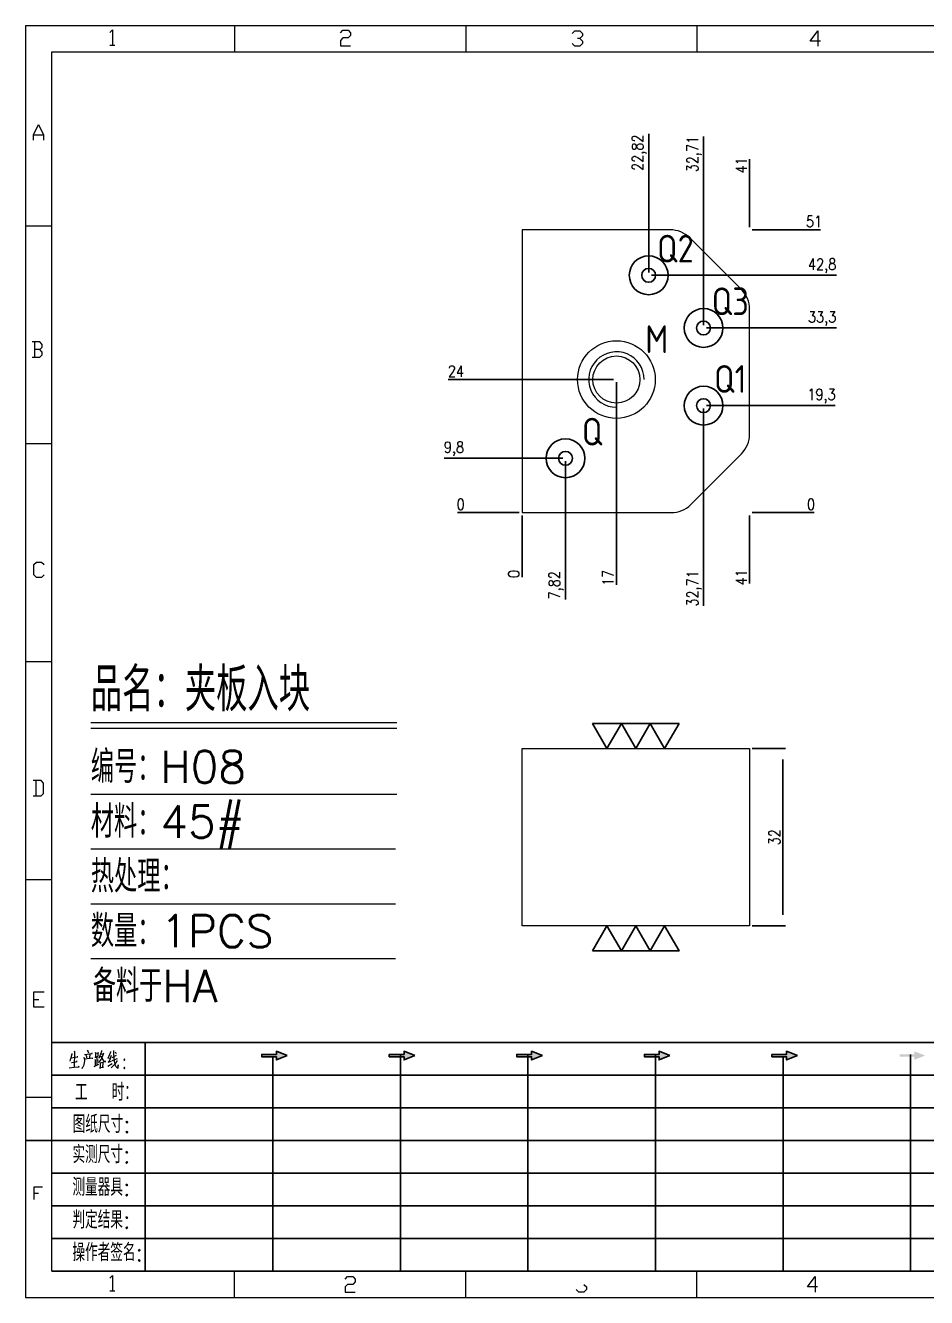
# Model space of a CAD drawing. Header units: millimetres. Extents: x 88508 to 142116, y -5268 to 20283.
# Drawn here: x 96001.1 to 96163.6, y 14638.7 to 14868 of the extents above; entities that cross this region are included whole.
import ezdxf
from ezdxf.enums import TextEntityAlignment as Align

# ---------------------------------------------------------------- set-up
doc = ezdxf.new("R2010")
doc.units = ezdxf.units.MM
doc.linetypes.add('DASHED', pattern=[0])
for name, color, linetype in [('DIM', 4, 'Continuous'), ('PH_P', 2, 'Continuous'), ('TEXT', 4, 'Continuous')]:
    doc.layers.add(name, color=color, linetype=linetype)
doc.styles.add('chinesef_fs', font='simplex.shx', dxfattribs={"bigfont": 'gbcbig.shx'})
doc.styles.add('gbenor', font='gbenor.shx', dxfattribs={"bigfont": 'gbcbig.shx'})
doc.styles.add('GBENOR_', font='gbenor.shx', dxfattribs={"bigfont": 'gbcbig'})
doc.styles.get("Standard").update_dxf_attribs({"font": 'txt.shx', "width": 0.85, "bigfont": 'ctxt.shx'})
doc.styles.add('TXT', font='txt.shx', dxfattribs={"width": 0.8, "bigfont": 'ctxt.shx'})
doc.dimstyles.new('T-2-WX', dxfattribs={"dimtxt": 2, "dimasz": 2, "dimexe": 0.5, "dimexo": 0.5, "dimgap": 0.5, "dimtad": 1, "dimtxsty": 'Standard', "dimblk": 'OPEN30', "dimcen": 0, "dimazin": 3, "dimtfac": 1, "dimtmove": 0, "dimatfit": 3, "dimldrblk": 'OPEN30', "dimlwd": -1, "dimlwe": -1})

# ---------------------------------------------------------------- blocks, each defined once
blk = doc.blocks.new('U40')
for points in [[(351.8, 337.7), (351.8, 333.2), (367, 339.3), (351.8, 345.3), (351.8, 340.8), (331.2, 340.8), (331.2, 337.7)], [(545.7, 339.3), (530.6, 345.3), (530.6, 340.8), (509.9, 340.8), (509.9, 337.7), (530.6, 337.7), (530.6, 333.2)], [(724.5, 339.3), (709.3, 345.3), (709.3, 340.8), (688.7, 340.8), (688.7, 337.7), (709.3, 337.7), (709.3, 333.2)], [(903.3, 339.3), (888.1, 345.3), (888.1, 340.8), (867.5, 340.8), (867.5, 337.7), (888.1, 337.7), (888.1, 333.2)], [(1082.1, 339.3), (1066.9, 345.3), (1066.9, 340.8), (1046.3, 340.8), (1046.3, 337.7), (1066.9, 337.7), (1066.9, 333.2)], [(1245.7, 337.7), (1245.7, 333.2), (1260.9, 339.3), (1245.7, 345.3), (1245.7, 340.8), (1225.1, 340.8), (1225.1, 337.7)]]:
    blk.add_hatch(color=3).paths.add_polyline_path(points)
at = {"color": 254, "lineweight": 18}
for p, q in [((0, 1783.5), (0, 0)), ((0, 1783.5), (2530.2, 1783.5)), ((941.1, 1783.5), (941.1, 1746.5)), ((37, 37), (37, 1746.5)), ((37, 1746.5), (2493.2, 1746.5)), ((0, 1502.7), (37, 1502.7)), ((0, 1197.2), (37, 1197.2)), ((0, 891.7), (37, 891.7)), ((0, 586.3), (37, 586.3)), ((0, 280.8), (37, 280.8)), ((37, 37), (2493.2, 37)), ((941.1, 0), (941.1, 37)), ((0, 0), (2530.2, 0))]:
    blk.add_line(p, q, dxfattribs=at)
at = {"color": 254, "linetype": 'Continuous', "lineweight": 18}
for p, q in [((293.1, 1783.5), (293.1, 1746.5)), ((617.1, 1783.5), (617.1, 1746.5)), ((293.1, 0), (293.1, 37)), ((617.1, 0), (617.1, 37))]:
    blk.add_line(p, q, dxfattribs=at)
for p, q in [((38, 357.6), (1598.2, 357.6)), ((38, 311.8), (1598.2, 311.8)), ((37.1, 266), (1598.2, 266)), ((0.1, 220.2), (1598.2, 220.2)), ((37.1, 174.4), (1598.2, 174.4)), ((37.1, 128.6), (1598.2, 128.6)), ((37.1, 82.8), (1598.2, 82.8))]:
    blk.add_line(p, q)
at = {"color": 254}
for p, q in [((167.8, 37), (167.8, 357.6)), ((525.5, 37), (525.5, 340.8)), ((704.3, 37), (704.3, 340.8)), ((883.1, 37), (883.1, 340.8)), ((1240.6, 37), (1240.6, 340.8)), ((346.7, 37), (346.7, 337.9)), ((1061.9, 37), (1061.9, 337.7)), ((1598.2, 37), (38, 37))]:
    blk.add_line(p, q, dxfattribs=at)
at = {"color": 92, "lineweight": 18}
for points in [[(118.3, 1773.7), (121.9, 1777.3), (121.9, 1755.8)], [(441.4, 1773.1), (445, 1776.7), (452.2, 1776.7), (455.8, 1773.1), (455.8, 1769.5), (452.2, 1765.9), (445, 1765.9), (441.4, 1762.3), (441.4, 1755.1), (455.8, 1755.1)], [(766.4, 1772.4), (770, 1776), (777.2, 1776), (780.8, 1772.4), (780.8, 1768.8), (777.2, 1765.2), (773.6, 1765.2)], [(1114.4, 1761.4), (1100, 1761.4), (1110.8, 1775.8), (1110.8, 1754.2)], [(118.3, 1755.8), (125.5, 1755.8)], [(777.2, 1765.2), (780.8, 1761.6), (780.8, 1758), (777.2, 1754.4), (770, 1754.4), (766.4, 1758)], [(11.1, 1622.8), (11.1, 1630), (18.3, 1644.4), (25.5, 1630), (25.5, 1622.8)], [(11.1, 1630), (25.5, 1630)], [(20, 1329), (23.6, 1332.6), (23.6, 1336.2), (20, 1339.8), (9.2, 1339.8)], [(12.8, 1339.8), (12.8, 1318.2)], [(9.2, 1318.2), (20, 1318.2), (23.6, 1321.8), (23.6, 1325.4), (20, 1329), (12.8, 1329)], [(26.1, 1013.2), (22.5, 1009.6), (15.3, 1009.6), (11.7, 1013.2), (11.7, 1027.6), (15.3, 1031.2), (22.5, 1031.2), (26.1, 1027.6)], [(11, 703.2), (21.8, 703.2), (25.4, 706.8), (25.4, 721.2), (21.8, 724.8), (11, 724.8)], [(14.6, 724.8), (14.6, 703.2)], [(26.1, 407), (11.7, 407), (11.7, 428.6), (26.1, 428.6)], [(11.7, 417.8), (18.9, 417.8)], [(12.3, 137.7), (12.3, 155), (23.8, 155)], [(12.3, 146.4), (18.1, 146.4)], [(118.3, 27.4), (121.9, 31), (121.9, 9.4)], [(447.9, 25.7), (451.5, 29.3), (458.7, 29.3), (462.3, 25.7), (462.3, 22.1), (458.7, 18.5), (451.5, 18.5), (447.9, 14.9), (447.9, 7.7), (462.3, 7.7)], [(782.7, 18.5), (786.3, 14.9), (786.3, 11.3), (782.7, 7.7), (775.5, 7.7), (771.9, 11.3)], [(1110.3, 14.9), (1095.9, 14.9), (1106.7, 29.3), (1106.7, 7.7)], [(118.3, 9.4), (125.5, 9.4)]]:
    blk.add_lwpolyline(points, dxfattribs=at)
at = {"color": 92, "lineweight": 0}
for points in [[(65, 342.2), (64.8, 341), (64.1, 337.9), (63.6, 335.7), (62.8, 333.5), (62.1, 331.4)], [(68.4, 345.9), (68.7, 344.4), (68.1, 322.9)], [(82.6, 340.8), (93.7, 342.2), (93.3, 342.4), (92.4, 342)], [(86.1, 336.1), (86, 337.5), (85.3, 339.8)], [(86.7, 346.7), (87.9, 344.6), (88.3, 343)], [(90.3, 341), (90.4, 339.6), (89.1, 335.3)], [(97.8, 344), (98.1, 342.6), (98.1, 340.8), (98.1, 337.9), (98.1, 336.3), (98.2, 337.7), (102.1, 338.3), (101.8, 338.3), (102.1, 343.6), (102.1, 343.2), (102.1, 342.8), (98.2, 342.2)], [(105.5, 341.2), (105.9, 341), (109.6, 341.8), (109.3, 342.6), (108.5, 339.6), (107.6, 337.3), (106.9, 335.9), (105.9, 334.3), (104.3, 332), (103.1, 330.4), (101.9, 329.4)], [(106.6, 346.5), (106.5, 345.2), (105.1, 341.2), (104.2, 338.9), (103.1, 336.3), (102.6, 335.5)], [(104.9, 339.1), (105.3, 338.7), (107, 335.7), (108.6, 333.3), (109.9, 331.2), (110.3, 330.8), (112.6, 330.8), (110.2, 331.2), (109, 332.6)], [(119.3, 344.8), (119.1, 343.8), (116.8, 338.5), (115.4, 335.5), (119.3, 336.3)], [(120.3, 339.4), (118.1, 333.5), (116.4, 330), (116.1, 329.8), (120.5, 331.4)], [(121.7, 336.7), (127.7, 339.6)], [(123.4, 346.5), (123.5, 345.4), (123.5, 340.8), (123.8, 337.3), (124, 335.3), (124.2, 333.1), (124.5, 331), (124.8, 329), (125.2, 327.4), (125.9, 325.7), (126.9, 323.9), (127.9, 322.7), (128.9, 321.7), (129.6, 321.3), (129.9, 326.1), (129.4, 321.5)], [(127.7, 341.6), (127.2, 342.4), (125.7, 344.2)], [(61.4, 322.3), (68.2, 322.9), (75.3, 323.7), (74.9, 323.9), (73.8, 323.5)], [(63.8, 335.9), (73.4, 337.5), (73.1, 337.7), (72.5, 337.3)], [(64.5, 329.6), (64.8, 329.6), (65.1, 329.6), (72.5, 331), (71.9, 331), (70.9, 330.8)], [(82.6, 335.1), (82.6, 331.8), (82.3, 329), (81.9, 326.8), (81.2, 324.9), (80.3, 323.1), (79.6, 321.9), (78.8, 320.9)], [(93.3, 335.5), (94.1, 335.7), (94.3, 335.5), (82.6, 334.3), (82.6, 335.1), (82.2, 336.9)], [(96.5, 323.9), (102.8, 327.2)], [(97.2, 334.3), (97.5, 333.5), (97.7, 324.7)], [(100.2, 337.9), (100.1, 325.9)], [(100.2, 332.6), (102.4, 333.1)], [(104.2, 330), (104.5, 329), (104.5, 321.1), (104.3, 322.1), (104.5, 322.7), (109.2, 323.1), (108.6, 323.1), (109, 329.2), (109, 330), (109.3, 329.4), (108.6, 329.4), (104.6, 328.8)], [(115.3, 324.3), (121.5, 328.2)], [(128.2, 332.4), (128.1, 331.6), (126.9, 329.6), (125.8, 328), (124.5, 326.3), (123, 324.7), (121.4, 323.3), (120.1, 322.3)], [(121.4, 332.2), (128.8, 335.1)]]:
    blk.add_lwpolyline(points, dxfattribs=at)
for points in [[(367, 339.3), (351.8, 345.3), (351.8, 340.8), (331.2, 340.8), (331.2, 337.7), (351.8, 337.7), (351.8, 333.2), (367, 339.3)], [(545.7, 339.3), (530.6, 345.3), (530.6, 340.8), (509.9, 340.8), (509.9, 337.7), (530.6, 337.7), (530.6, 333.2), (545.7, 339.3)], [(724.5, 339.3), (709.3, 345.3), (709.3, 340.8), (688.7, 340.8), (688.7, 337.7), (709.3, 337.7), (709.3, 333.2), (724.5, 339.3)], [(903.3, 339.3), (888.1, 345.3), (888.1, 340.8), (867.5, 340.8), (867.5, 337.7), (888.1, 337.7), (888.1, 333.2), (903.3, 339.3)], [(1082.1, 339.3), (1066.9, 345.3), (1066.9, 340.8), (1046.3, 340.8), (1046.3, 337.7), (1066.9, 337.7), (1066.9, 333.2), (1082.1, 339.3)]]:
    blk.add_lwpolyline(points)
for points in [[(138.7, 332.4), (139.4, 333.5), (138.7, 334.5), (138, 333.5)], [(138.7, 320.9), (139.4, 321.9), (138.7, 322.9), (138, 321.9)]]:
    blk.add_lwpolyline(points, close=True, dxfattribs=at)
at = {"color": 3, "style": 'chinesef_fs'}
for s, p in [('工  时：', (69.5, 275.7)), ('图纸尺寸:', (66.2, 230.9)), ('实测尺寸:', (65.9, 188.4)), ('测量器具:', (65.9, 142.6)), ('判定结果:', (65.9, 96.8)), ('操作者签名:', (65.9, 51))]:
    blk.add_text(s, height=24.57, dxfattribs=at).set_placement(p)
at = {"lineweight": 18, "style": 'GBENOR_'}
blk.add_attdef('文档路径', (2126, 386.9), '', height=17.8, dxfattribs=at)
at = {"lineweight": 20, "style": 'TXT'}
for tag, height, p in [('18-**-**', 16.3, (1866.6, 256.2)), ('客户名称', 16.1, (1741.1, 134, 0)), ('料厚:', 16.1, (1741.3, 93.2, 0))]:
    blk.add_attdef(tag, text='', height=height, dxfattribs=at).set_placement(p, align=Align.MIDDLE)
for tag, p, height in [('88888', (1850.9, 207.5), 14.9), ('材质:', (1691.2, 168, 0), 16.1), ('核准', (1869.4, 127.5, 0), 16.1), ('设计', (1868.8, 88.3, 0), 16.1), ('绘图', (1868.2, 49.1, 0), 16.1)]:
    blk.add_attdef(tag, p, '', height=height, dxfattribs=at)
for tag, p, height, width in [('3', (2234.7, 206.9), 15.8, 0.7), ('4', (2234.7, 167.4), 15.8, 0.7), ('核准日期', (2041.1, 124.2, 0), 16.1, 0.68), ('设计日期', (2041.1, 84.5, 0), 16.1, 0.68), ('1', (2251.9, 85.9), 14.6, 0.7), ('绘图日期', (2040.9, 46.4, 0), 16.1, 0.68), ('2', (2235, 49.2), 14.6, 0.7)]:
    blk.add_attdef(tag, p, '', height=height, dxfattribs=dict(at, width=width))
blk = doc.blocks.new('*D8849')
at = {"layer": 'Defpoints', "color": 0}
for p in [(96131.65, 14737.66), (96137.65, 14737.66), (96131.65, 14705.66)]:
    blk.add_point(p, dxfattribs=at)
at = {"layer": 'DIM', "color": 0}
for p, q in [((96132.15, 14737.66), (96138.15, 14737.66)), ((96137.65, 14707.66), (96137.65, 14735.66)), ((96132.15, 14705.66), (96138.15, 14705.66))]:
    blk.add_line(p, q, dxfattribs=at)
at = {"layer": 'DIM', "color": 0, "insert": (96136.15, 14721.66), "char_height": 2, "attachment_point": 5, "rotation": 90}
blk.add_mtext('32', dxfattribs=at)
blk = doc.blocks.new('_Open30')
blk = doc.blocks.new('*D8869')
at = {"layer": 'Defpoints', "color": 0}
for p in [(96090.65, 14780.18), (96131.65, 14780.18), (96141.65, 14780.18)]:
    blk.add_point(p, dxfattribs=at)
at = {"layer": 'DIM', "color": 0}
blk.add_line((96132.15, 14780.18), (96143.28, 14780.18), dxfattribs=at)
at = {"layer": 'DIM', "color": 0, "insert": (96142.72, 14781.68), "char_height": 2, "attachment_point": 5}
blk.add_mtext('0', dxfattribs=at)
blk = doc.blocks.new('*D8870')
at = {"layer": 'Defpoints', "color": 0}
for p in [(96123.36, 14799.48), (96141.65, 14799.48), (96090.65, 14780.18)]:
    blk.add_point(p, dxfattribs=at)
at = {"layer": 'DIM', "color": 0}
for p, q in [((96123.86, 14799.48), (96133.65, 14799.48)), ((96133.65, 14799.48), (96137.65, 14799.48)), ((96137.65, 14799.48), (96147.09, 14799.48))]:
    blk.add_line(p, q, dxfattribs=at)
at = {"layer": 'DIM', "color": 0, "insert": (96144.62, 14801.17), "char_height": 2, "attachment_point": 5}
blk.add_mtext('19,3', dxfattribs=at)
blk = doc.blocks.new('*D8871')
at = {"layer": 'Defpoints', "color": 0}
for p in [(96123.36, 14813.48), (96141.65, 14813.48), (96090.65, 14780.18)]:
    blk.add_point(p, dxfattribs=at)
at = {"layer": 'DIM', "color": 0}
for p, q in [((96123.86, 14813.48), (96133.65, 14813.48)), ((96133.65, 14813.48), (96137.65, 14813.48)), ((96137.65, 14813.48), (96147.33, 14813.48))]:
    blk.add_line(p, q, dxfattribs=at)
at = {"layer": 'DIM', "color": 0, "insert": (96144.74, 14815.17), "char_height": 2, "attachment_point": 5}
blk.add_mtext('33,3', dxfattribs=at)
blk = doc.blocks.new('*D8872')
at = {"layer": 'Defpoints', "color": 0}
for p in [(96113.47, 14822.98), (96141.65, 14822.98), (96090.65, 14780.18)]:
    blk.add_point(p, dxfattribs=at)
at = {"layer": 'DIM', "color": 0}
for p, q in [((96113.97, 14822.98), (96133.65, 14822.98)), ((96133.65, 14822.98), (96137.65, 14822.98)), ((96137.65, 14822.98), (96147.33, 14822.98))]:
    blk.add_line(p, q, dxfattribs=at)
at = {"layer": 'DIM', "color": 0, "insert": (96144.74, 14824.67), "char_height": 2, "attachment_point": 5}
blk.add_mtext('42,8', dxfattribs=at)
blk = doc.blocks.new('*D8873')
at = {"layer": 'Defpoints', "color": 0}
for p in [(96131.65, 14831.18), (96141.65, 14831.18), (96090.65, 14780.18)]:
    blk.add_point(p, dxfattribs=at)
at = {"layer": 'DIM', "color": 0}
for p, q in [((96132.15, 14831.18), (96135.65, 14831.18)), ((96135.65, 14831.18), (96137.65, 14831.18)), ((96137.65, 14831.18), (96144.42, 14831.18))]:
    blk.add_line(p, q, dxfattribs=at)
at = {"layer": 'DIM', "color": 0, "insert": (96143.28, 14832.68), "char_height": 2, "attachment_point": 5}
blk.add_mtext('51', dxfattribs=at)
blk = doc.blocks.new('*D8874')
at = {"layer": 'Defpoints', "color": 0}
for p in [(96080.65, 14780.18), (96090.65, 14780.18), (96090.65, 14780.18)]:
    blk.add_point(p, dxfattribs=at)
at = {"layer": 'DIM', "color": 0}
blk.add_line((96090.15, 14780.18), (96079.02, 14780.18), dxfattribs=at)
at = {"layer": 'DIM', "color": 0, "insert": (96079.58, 14781.68), "char_height": 2, "attachment_point": 5}
blk.add_mtext('0', dxfattribs=at)
blk = doc.blocks.new('*D8875')
at = {"layer": 'Defpoints', "color": 0}
for p in [(96080.65, 14789.98), (96098.47, 14789.98), (96090.65, 14780.18)]:
    blk.add_point(p, dxfattribs=at)
at = {"layer": 'DIM', "color": 0}
for p, q in [((96084.65, 14789.98), (96076.59, 14789.98)), ((96088.65, 14789.98), (96084.65, 14789.98)), ((96097.97, 14789.98), (96088.65, 14789.98))]:
    blk.add_line(p, q, dxfattribs=at)
at = {"layer": 'DIM', "color": 0, "insert": (96078.37, 14791.67), "char_height": 2, "attachment_point": 5}
blk.add_mtext('9,8', dxfattribs=at)
blk = doc.blocks.new('*D8876')
at = {"layer": 'Defpoints', "color": 0}
for p in [(96080.65, 14804.18), (96107.65, 14804.18), (96090.65, 14780.18)]:
    blk.add_point(p, dxfattribs=at)
at = {"layer": 'DIM', "color": 0}
for p, q in [((96084.65, 14804.18), (96077.32, 14804.18)), ((96088.65, 14804.18), (96084.65, 14804.18)), ((96107.15, 14804.18), (96088.65, 14804.18))]:
    blk.add_line(p, q, dxfattribs=at)
at = {"layer": 'DIM', "color": 0, "insert": (96078.73, 14805.68), "char_height": 2, "attachment_point": 5}
blk.add_mtext('24', dxfattribs=at)
blk = doc.blocks.new('*D8877')
at = {"layer": 'Defpoints', "color": 0}
for p in [(96090.65, 14780.18), (96131.65, 14780.18), (96131.65, 14770.18)]:
    blk.add_point(p, dxfattribs=at)
at = {"layer": 'DIM', "color": 0}
for p, q in [((96131.65, 14779.68), (96131.65, 14776.18)), ((96131.65, 14776.18), (96131.65, 14774.18)), ((96131.65, 14774.18), (96131.65, 14767.41))]:
    blk.add_line(p, q, dxfattribs=at)
at = {"layer": 'DIM', "color": 0, "insert": (96130.15, 14768.54), "char_height": 2, "attachment_point": 5, "rotation": 90}
blk.add_mtext('41', dxfattribs=at)
blk = doc.blocks.new('*D8878')
at = {"layer": 'Defpoints', "color": 0}
for p in [(96123.36, 14799.48), (96090.65, 14780.18), (96123.36, 14770.18)]:
    blk.add_point(p, dxfattribs=at)
at = {"layer": 'DIM', "color": 0}
for p, q in [((96123.36, 14798.98), (96123.36, 14778.18)), ((96123.36, 14778.18), (96123.36, 14774.18)), ((96123.36, 14774.18), (96123.36, 14763.36))]:
    blk.add_line(p, q, dxfattribs=at)
at = {"layer": 'DIM', "color": 0, "insert": (96121.67, 14766.52), "char_height": 2, "attachment_point": 5, "rotation": 90}
blk.add_mtext('32,71', dxfattribs=at)
blk = doc.blocks.new('*D8879')
at = {"layer": 'Defpoints', "color": 0}
for p in [(96107.65, 14804.18), (96090.65, 14780.18), (96107.65, 14770.18)]:
    blk.add_point(p, dxfattribs=at)
at = {"layer": 'DIM', "color": 0}
blk.add_line((96107.65, 14803.68), (96107.65, 14767.17), dxfattribs=at)
at = {"layer": 'DIM', "color": 0, "insert": (96106.15, 14768.42), "char_height": 2, "attachment_point": 5, "rotation": 90}
blk.add_mtext('17', dxfattribs=at)
blk = doc.blocks.new('*D8880')
at = {"layer": 'Defpoints', "color": 0}
for p in [(96098.47, 14789.98), (96090.65, 14780.18), (96098.47, 14770.18)]:
    blk.add_point(p, dxfattribs=at)
at = {"layer": 'DIM', "color": 0}
for p, q in [((96098.47, 14789.48), (96098.47, 14778.18)), ((96098.47, 14778.18), (96098.47, 14774.18)), ((96098.47, 14774.18), (96098.47, 14764.5))]:
    blk.add_line(p, q, dxfattribs=at)
at = {"layer": 'DIM', "color": 0, "insert": (96096.78, 14767.09), "char_height": 2, "attachment_point": 5, "rotation": 90}
blk.add_mtext('7,82', dxfattribs=at)
blk = doc.blocks.new('*D8881')
at = {"layer": 'Defpoints', "color": 0}
for p in [(96090.65, 14780.18), (96090.65, 14780.18), (96090.65, 14770.18)]:
    blk.add_point(p, dxfattribs=at)
at = {"layer": 'DIM', "color": 0}
blk.add_line((96090.65, 14779.68), (96090.65, 14768.54), dxfattribs=at)
at = {"layer": 'DIM', "color": 0, "insert": (96089.15, 14769.11), "char_height": 2, "attachment_point": 5, "rotation": 90}
blk.add_mtext('0', dxfattribs=at)
blk = doc.blocks.new('*D8882')
at = {"layer": 'Defpoints', "color": 0}
for p in [(96131.65, 14841.18), (96131.65, 14831.18), (96090.65, 14780.18)]:
    blk.add_point(p, dxfattribs=at)
at = {"layer": 'DIM', "color": 0}
for p, q in [((96131.65, 14837.18), (96131.65, 14843.94)), ((96131.65, 14835.18), (96131.65, 14837.18)), ((96131.65, 14831.68), (96131.65, 14835.18))]:
    blk.add_line(p, q, dxfattribs=at)
at = {"layer": 'DIM', "color": 0, "insert": (96130.15, 14842.81), "char_height": 2, "attachment_point": 5, "rotation": 90}
blk.add_mtext('41', dxfattribs=at)
blk = doc.blocks.new('*D8883')
at = {"layer": 'Defpoints', "color": 0}
for p in [(96123.36, 14841.18), (96123.36, 14813.48), (96090.65, 14780.18)]:
    blk.add_point(p, dxfattribs=at)
at = {"layer": 'DIM', "color": 0}
for p, q in [((96123.36, 14837.18), (96123.36, 14847.99)), ((96123.36, 14833.18), (96123.36, 14837.18)), ((96123.36, 14813.98), (96123.36, 14833.18))]:
    blk.add_line(p, q, dxfattribs=at)
at = {"layer": 'DIM', "color": 0, "insert": (96121.67, 14844.83), "char_height": 2, "attachment_point": 5, "rotation": 90}
blk.add_mtext('32,71', dxfattribs=at)
blk = doc.blocks.new('*D8884')
at = {"layer": 'Defpoints', "color": 0}
for p in [(96113.47, 14841.18), (96113.47, 14822.98), (96090.65, 14780.18)]:
    blk.add_point(p, dxfattribs=at)
at = {"layer": 'DIM', "color": 0}
for p, q in [((96113.47, 14837.18), (96113.47, 14848.48)), ((96113.47, 14833.18), (96113.47, 14837.18)), ((96113.47, 14823.48), (96113.47, 14833.18))]:
    blk.add_line(p, q, dxfattribs=at)
at = {"layer": 'DIM', "color": 0, "insert": (96111.78, 14845.08), "char_height": 2, "attachment_point": 5, "rotation": 90}
blk.add_mtext('22,82', dxfattribs=at)

msp = doc.modelspace()

# ---------------------------------------------------------------- linework, layer by layer
at = {"layer": 'DIM', "color": 4, "linetype": 'Continuous', "lineweight": 13}
for p, q in [((96012.916, 14742.338), (96068.076, 14742.338)), ((96012.916, 14741.322), (96068.076, 14741.322)), ((96012.916, 14729.413), (96068.076, 14729.413)), ((96012.916, 14719.538), (96067.836, 14719.538)), ((96012.916, 14709.662), (96067.836, 14709.662)), ((96012.916, 14699.787), (96067.836, 14699.787))]:
    msp.add_line(p, q, dxfattribs=at)
at = {"layer": 'DIM', "color": 4}
for points in [[(96118.944, 14742.161), (96116.346, 14737.661), (96113.748, 14742.161), (96111.15, 14737.661), (96108.552, 14742.161), (96105.954, 14737.661), (96103.356, 14742.161), (96118.944, 14742.161)], [(96103.356, 14701.161), (96105.954, 14705.661), (96108.552, 14701.161), (96111.15, 14705.661), (96113.748, 14701.161), (96116.346, 14705.661), (96118.944, 14701.161), (96103.356, 14701.161)]]:
    msp.add_lwpolyline(points, close=True, dxfattribs=at)
at = {"layer": 'PH_P', "color": 2, "linetype": 'Continuous', "lineweight": 15}
msp.add_lwpolyline([(96090.65, 14780.177), (96117.508, 14780.177, 0.1989124), (96121.043, 14781.641), (96130.185, 14790.784, 0.1989124), (96131.65, 14794.319), (96131.65, 14816.863, 0.1989124), (96130.185, 14820.399), (96120.872, 14829.713, 0.1989124), (96117.336, 14831.177), (96090.65, 14831.177)], format="xyb", close=True, dxfattribs=at)
at = {"layer": 'PH_P', "lineweight": 18}
msp.add_lwpolyline([(96112.65, 14804.177, 2.4142136), (96107.65, 14799.177)], format="xyb", dxfattribs=at)
at = {"layer": 'PH_P', "color": 2, "linetype": 'Continuous', "lineweight": 15}
msp.add_lwpolyline([(96090.65, 14737.661), (96131.65, 14737.661), (96131.65, 14705.661), (96090.65, 14705.661)], close=True, dxfattribs=at)
at = {"layer": 'PH_P'}
for centre in [(96113.47, 14822.977), (96123.36, 14813.477), (96123.36, 14799.477), (96098.47, 14789.977)]:
    msp.add_circle(centre, 3.5, dxfattribs=at)
at = {"layer": 'PH_P', "color": 1}
for centre in [(96113.47, 14822.977), (96123.36, 14813.477), (96123.36, 14799.477), (96098.47, 14789.977)]:
    msp.add_circle(centre, 1.25, dxfattribs=at)
at = {"layer": 'PH_P', "linetype": 'DASHED', "lineweight": 18, "ltscale": 2}
msp.add_circle((96107.65, 14804.177), 7, dxfattribs=at)
at = {"layer": 'PH_P', "lineweight": 18}
msp.add_circle((96107.65, 14804.177), 4.25, dxfattribs=at)

# ---------------------------------------------------------------- block references
at = {"ltscale": 3, "xscale": 0.1286023526423836, "yscale": 0.1286023526408614, "zscale": 0.1286023526410949}
msp.add_blockref('U40', (96001.13, 14638.662), dxfattribs=at)

# ---------------------------------------------------------------- texts
at = {"layer": 'DIM', "color": 3, "linetype": 'Continuous', "lineweight": 13, "style": 'chinesef_fs'}
for s, height, p in [('品名：夹板入块', 7.8423, (96012.916, 14744.371)), ('编号：H08', 5.8091, (96012.916, 14731.446)), ('材料：45#', 5.8091, (96012.916, 14721.571)), ('热处理：', 5.8091, (96012.916, 14711.695)), ('数量：1PCS', 5.8091, (96012.916, 14701.82)), ('备料于HA', 5.8091, (96013.269, 14691.945))]:
    msp.add_text(s, height=height, dxfattribs=at).set_placement(p)
at = {"layer": 'TEXT', "style": 'gbenor'}
for s, p in [('Q2', (96118.278, 14827.785)), ('Q3', (96128.168, 14818.285)), ('M', (96114.933, 14811.46)), ('Q1', (96128.168, 14804.285)), ('Q', (96103.278, 14794.785))]:
    msp.add_text(s, height=5, dxfattribs=at).set_placement(p, align=Align.MIDDLE_CENTER)

# ---------------------------------------------------------------- dimensions: what is measured, and where the dimension line sits
at = {"layer": 'DIM'}
for feature_location, offset, dtype, origin, picture, middle in [((96113.47, 14822.977), (0, 18.2), 1, (96090.65, 14780.177), '*D8884', (96111.779, 14845.077)), ((96123.36, 14813.477), (0, 27.7), 1, (96090.65, 14780.177), '*D8883', (96121.669, 14844.834)), ((96131.65, 14831.177), (0, 10), 1, (96090.65, 14780.177), '*D8882', (96130.15, 14842.81)), ((96131.65, 14831.177), (10, 0), 0, (96090.65, 14780.177), '*D8873', (96143.283, 14832.677)), ((96113.47, 14822.977), (28.18, 0), 0, (96090.65, 14780.177), '*D8872', (96144.74, 14824.667)), ((96123.36, 14813.477), (18.29, 0), 0, (96090.65, 14780.177), '*D8871', (96144.74, 14815.167)), ((96107.65, 14804.177), (-27, 0), 0, (96090.65, 14780.177), '*D8876', (96078.733, 14805.677)), ((96107.65, 14804.177), (0, -34), 1, (96090.65, 14780.177), '*D8879', (96106.15, 14768.422)), ((96123.36, 14799.477), (18.29, 0), 0, (96090.65, 14780.177), '*D8870', (96144.619, 14801.167)), ((96123.36, 14799.477), (0, -29.3), 1, (96090.65, 14780.177), '*D8878', (96121.669, 14766.52)), ((96098.47, 14789.977), (-17.82, 0), 0, (96090.65, 14780.177), '*D8875', (96078.369, 14791.667)), ((96098.47, 14789.977), (0, -19.8), 1, (96090.65, 14780.177), '*D8880', (96096.779, 14767.087)), ((96090.649767111, 14780.177010084), (-10, 0), 0, (96090.649767111, 14780.177010084), '*D8874', (96079.583100445, 14781.677010084)), ((96131.649767121, 14780.177010084), (10, 0), 0, (96090.649767111, 14780.177010084), '*D8869', (96142.716433788, 14781.677010084)), ((96090.649767111, 14780.177010084), (0, -10), 1, (96090.649767111, 14780.177010084), '*D8881', (96089.149767111, 14769.110343418)), ((96131.65, 14780.177), (0, -10), 1, (96090.65, 14780.177), '*D8877', (96130.15, 14768.544))]:
    dim = msp.add_ordinate_dim(feature_location=feature_location, offset=offset, dtype=dtype, origin=origin, dimstyle='T-2-WX', dxfattribs=at)
    dim.commit()
    dim.dimension.update_dxf_attribs({"geometry": picture, "text_midpoint": middle})
at = {"layer": 'DIM', "color": 2}
dim = msp.add_linear_dim(base=(96137.65, 14737.661), p1=(96131.65, 14705.661), p2=(96131.65, 14737.661), angle=90, dimstyle='T-2-WX', dxfattribs=at)
dim.commit()
dim.dimension.update_dxf_attribs({"geometry": '*D8849', "text_midpoint": (96136.15, 14721.661)})

doc.saveas('drawing.dxf')
